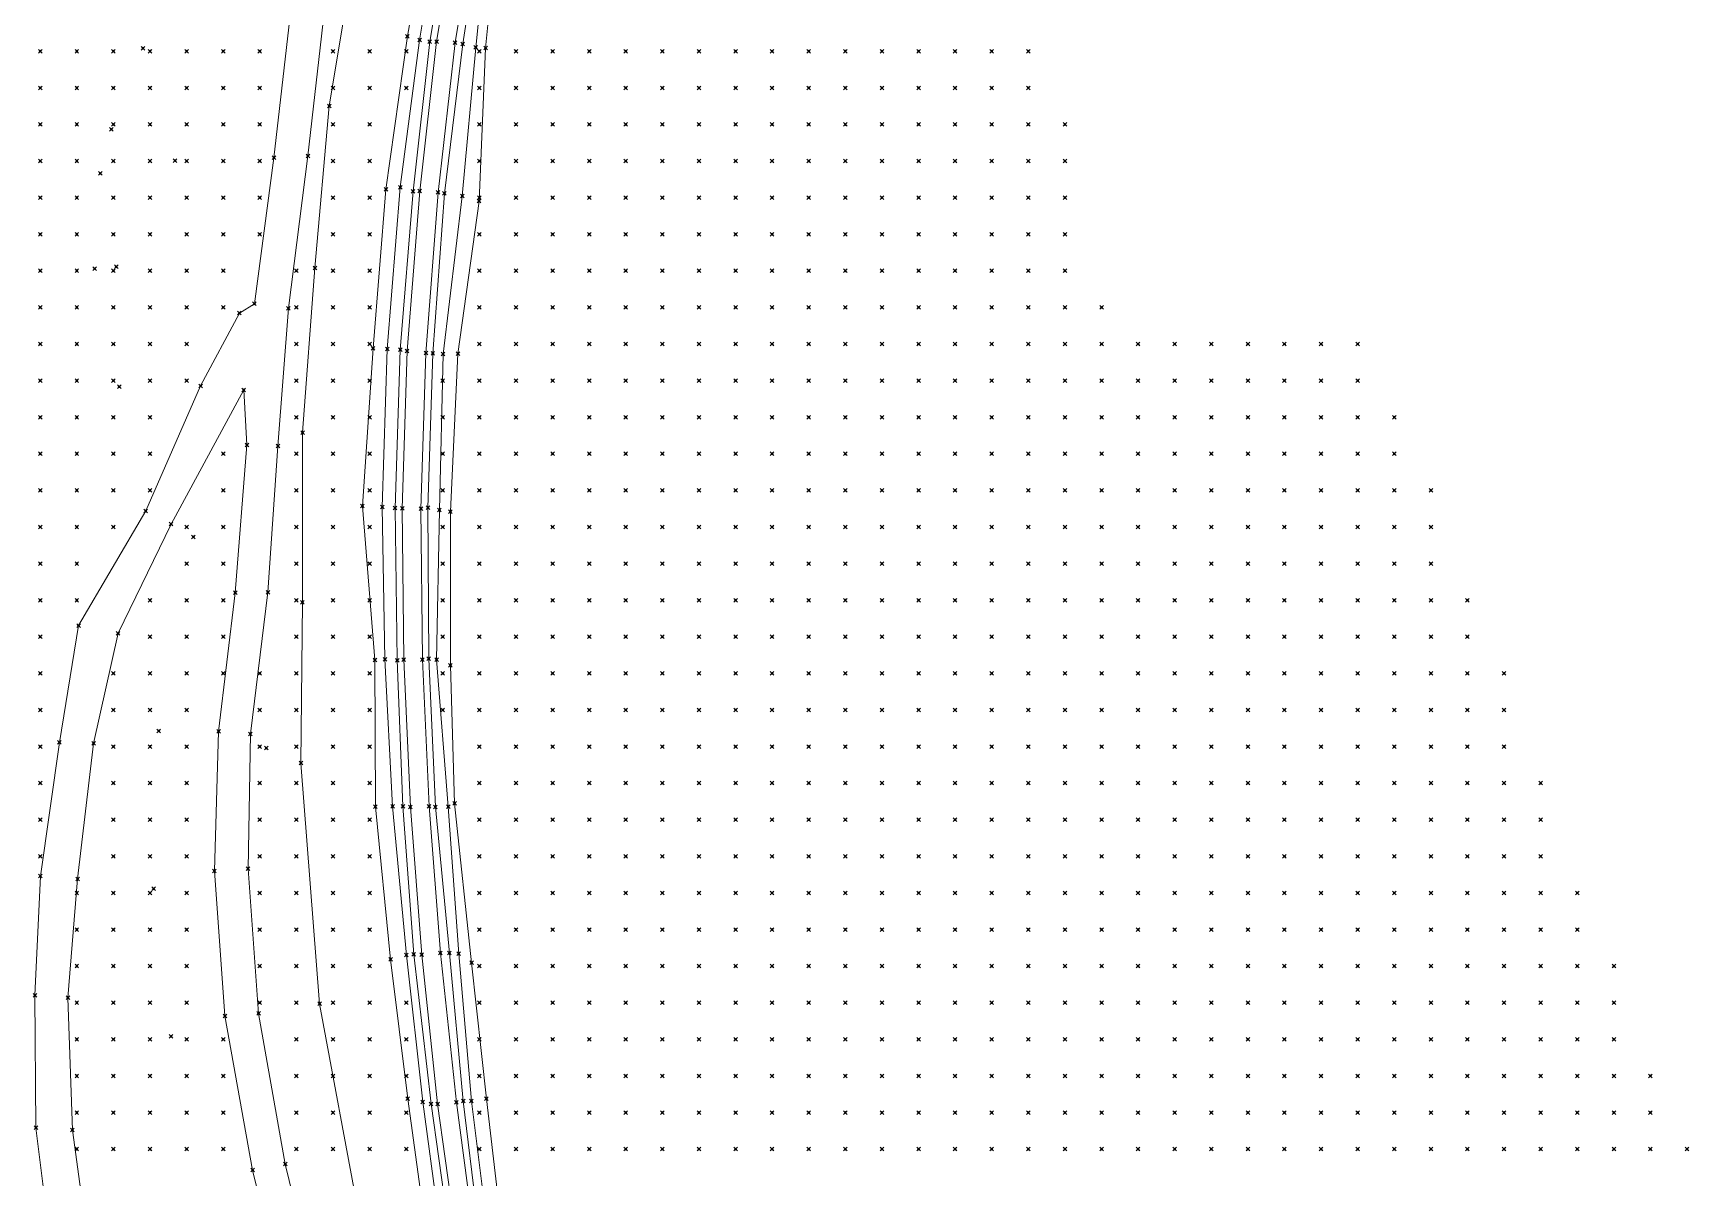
# Model space of a CAD drawing. Header units: metres. Extents: x 441556 to 446409, y 432338 to 461058.
# Drawn here: x 441716.5 to 441852.2, y 452244.7 to 452338.6 of the extents above; entities that cross this region are included whole.
import ezdxf

# ---------------------------------------------------------------- set-up
doc = ezdxf.new("R2010")
doc.units = ezdxf.units.M
doc.header["$MEASUREMENT"] = 0
doc.header["$PDMODE"] = 35
doc.header["$PDSIZE"] = 0.15
for name, color, linetype, lineweight in [('DTM-BRE-RevN_GRP_CALE FERATA', 2, 'Continuous', 0), ('DTM-BRE-RevN_GRP_DRUM PAMANT', 2, 'Continuous', 0), ('DTM-BRE-RevN_GRP_DRUM PIATRA', 2, 'Continuous', 0), ('DTM-BRE-RevN_GRP_TALUZ JOS', 2, 'Continuous', 0), ('DTM-BRE-RevN_GRP_TALUZ SUS', 2, 'Continuous', 0), ('DTM-BRE-RevN_YP_RevK_0YP', 1, 'Continuous', 0), ('DTM-NOK-RevN_LIDAR_co_lidar', 91, 'Continuous', 0), ('DTM-NOK-RevN_RTK', 32, 'Continuous', 0)]:
    doc.layers.add(name, color=color, linetype=linetype, lineweight=lineweight)

msp = doc.modelspace()

# ---------------------------------------------------------------- linework, layer by layer
at = {"layer": 'DTM-BRE-RevN_GRP_CALE FERATA'}
for p, q in [((441749.541, 452337.86, 361.908), (441751.659, 452350.458, 361.98)), ((441753.108, 452350.107, 361.927), (441751.061, 452337.787, 361.874)), ((441748.167, 452325.609, 361.811), (441749.541, 452337.86, 361.908)), ((441751.061, 452337.787, 361.874), (441749.672, 452325.5, 361.785)), ((441747.135, 452312.514, 361.833), (441748.167, 452325.609, 361.811)), ((441749.672, 452325.5, 361.785), (441748.675, 452312.335, 361.777)), ((441746.738, 452299.607, 361.827), (441747.135, 452312.514, 361.833)), ((441748.675, 452312.335, 361.777), (441748.265, 452299.581, 361.789)), ((441746.857, 452287.22, 361.808), (441746.738, 452299.607, 361.827)), ((441748.265, 452299.581, 361.789), (441748.381, 452287.209, 361.801)), ((441747.402, 452275.125, 361.8), (441746.857, 452287.22, 361.808)), ((441748.381, 452287.209, 361.801), (441748.933, 452275.196, 361.689)), ((441748.334, 452263.018, 361.814), (441747.402, 452275.125, 361.8)), ((441748.933, 452275.196, 361.689), (441749.866, 452263.155, 361.781)), ((441749.635, 452250.803, 361.844), (441748.334, 452263.018, 361.814)), ((441749.866, 452263.155, 361.781), (441751.173, 452250.921, 361.784)), ((441751.206, 452239.38, 361.869), (441749.635, 452250.803, 361.844)), ((441751.173, 452250.921, 361.784), (441752.671, 452239.614, 361.828))]:
    msp.add_line(p, q, dxfattribs=at)
at = {"layer": 'DTM-BRE-RevN_GRP_DRUM PAMANT'}
for p, q in [((441734.619, 452316.375, 357.016), (441733.384, 452315.609, 356.923)), ((441733.384, 452315.609, 356.923), (441730.206, 452309.638, 356.176)), ((441730.206, 452309.638, 356.176), (441725.706, 452299.401, 355.4)), ((441727.791, 452298.32, 355.475), (441733.745, 452309.319, 356.85)), ((441733.745, 452309.319, 356.85), (441733.996, 452304.804, 356.91)), ((441725.706, 452299.401, 355.4), (441720.2, 452289.995, 355.145)), ((441723.444, 452289.366, 355.16), (441727.791, 452298.32, 355.475)), ((441720.2, 452289.995, 355.145), (441718.635, 452280.422, 355.196)), ((441721.433, 452280.345, 355.14), (441723.444, 452289.366, 355.16)), ((441718.635, 452280.422, 355.196), (441717.072, 452269.471, 355)), ((441720.127, 452269.235, 355.017), (441721.433, 452280.345, 355.14)), ((441717.072, 452269.471, 355), (441716.629, 452259.703, 354.977)), ((441719.325, 452259.502, 355.013), (441720.127, 452269.235, 355.017)), ((441716.629, 452259.703, 354.977), (441716.71, 452248.845, 355.061)), ((441719.698, 452248.646, 354.98), (441719.325, 452259.502, 355.013)), ((441716.71, 452248.845, 355.061), (441718.04, 452238.181, 355.033)), ((441720.997, 452239.168, 354.813), (441719.698, 452248.646, 354.98))]:
    msp.add_line(p, q, dxfattribs=at)
at = {"layer": 'DTM-BRE-RevN_GRP_DRUM PIATRA'}
for p, q in [((441736.216, 452328.348, 356.983), (441737.799, 452342.196, 357.084)), ((441739.001, 452328.49, 357.091), (441740.548, 452342.128, 357.22)), ((441734.619, 452316.375, 357.016), (441736.216, 452328.348, 356.983)), ((441737.407, 452316.004, 356.954), (441739.001, 452328.49, 357.091)), ((441736.547, 452304.709, 356.967), (441737.407, 452316.004, 356.954)), ((441733.041, 452292.696, 357.059), (441733.996, 452304.804, 356.91)), ((441735.718, 452292.738, 357.149), (441736.547, 452304.709, 356.967)), ((441731.679, 452281.329, 356.886), (441733.041, 452292.696, 357.059)), ((441734.282, 452281.12, 356.949), (441735.718, 452292.738, 357.149)), ((441731.333, 452269.889, 356.759), (441731.679, 452281.329, 356.886)), ((441734.091, 452270.077, 356.795), (441734.282, 452281.12, 356.949)), ((441732.203, 452258.006, 356.749), (441731.333, 452269.889, 356.759)), ((441734.954, 452258.221, 356.769), (441734.091, 452270.077, 356.795)), ((441737.141, 452245.865, 356.623), (441734.954, 452258.221, 356.769)), ((441734.471, 452245.375, 356.574), (441732.203, 452258.006, 356.749)), ((441739.829, 452234.748, 356.695), (441737.141, 452245.865, 356.623)), ((441737.192, 452234.164, 356.747), (441734.471, 452245.375, 356.574))]:
    msp.add_line(p, q, dxfattribs=at)
at = {"layer": 'DTM-BRE-RevN_GRP_TALUZ JOS'}
for p, q in [((441748.157, 452337.984, 361.403), (441750.189, 452350.694, 361.54)), ((441754.057, 452349.989, 361.729), (441752.759, 452337.384, 361.353)), ((441742.885, 452345.502, 357.685), (441740.745, 452332.588, 357.397)), ((441746.573, 452325.929, 361.248), (441748.157, 452337.984, 361.403)), ((441752.759, 452337.384, 361.353), (441751.654, 452325.199, 361.065)), ((441740.745, 452332.588, 357.397), (441739.574, 452319.317, 357.443)), ((441745.508, 452312.667, 361.201), (441746.573, 452325.929, 361.248)), ((441751.654, 452325.199, 361.065), (441750.077, 452312.247, 361.322)), ((441739.574, 452319.317, 357.443), (441738.561, 452305.818, 357.346)), ((441745.1, 452299.711, 361.313), (441745.508, 452312.667, 361.201)), ((441750.077, 452312.247, 361.322), (441749.785, 452299.465, 361.365)), ((441738.561, 452305.818, 357.346), (441738.552, 452291.909, 357.37)), ((441745.315, 452287.239, 361.362), (441745.1, 452299.711, 361.313)), ((441749.785, 452299.465, 361.365), (441749.543, 452287.22, 361.366)), ((441738.552, 452291.909, 357.37), (441738.431, 452278.733, 357.451)), ((441745.934, 452275.177, 361.396), (441745.315, 452287.239, 361.362)), ((441749.543, 452287.22, 361.366), (441750.507, 452275.149, 361.358)), ((441738.431, 452278.733, 357.451), (441739.956, 452259.004, 357.025)), ((441747.068, 452262.991, 361.366), (441745.934, 452275.177, 361.396)), ((441750.507, 452275.149, 361.358), (441751.358, 452263.111, 361.482)), ((441748.406, 452250.963, 361.418), (441747.068, 452262.991, 361.366)), ((441751.358, 452263.111, 361.482), (441752.404, 452251.027, 361.432)), ((441739.956, 452259.004, 357.025), (441743.376, 452240.667, 357.295)), ((441750.015, 452239.155, 361.389), (441748.406, 452250.963, 361.418)), ((441752.404, 452251.027, 361.432), (441753.798, 452239.815, 361.486))]:
    msp.add_line(p, q, dxfattribs=at)
at = {"layer": 'DTM-BRE-RevN_GRP_TALUZ SUS'}
for p, q in [((441751.109, 452350.48, 361.801), (441748.981, 452337.861, 361.681)), ((441751.695, 452337.672, 361.591), (441753.527, 452349.91, 361.869)), ((441748.981, 452337.861, 361.681), (441747.615, 452325.599, 361.617)), ((441750.193, 452325.424, 361.523), (441751.695, 452337.672, 361.591)), ((441747.615, 452325.599, 361.617), (441746.569, 452312.609, 361.585)), ((441749.239, 452312.313, 361.457), (441750.193, 452325.424, 361.523)), ((441746.569, 452312.609, 361.585), (441746.142, 452299.629, 361.619)), ((441748.839, 452299.657, 361.531), (441749.239, 452312.313, 361.457)), ((441746.142, 452299.629, 361.619), (441746.321, 452287.154, 361.638)), ((441748.9, 452287.277, 361.578), (441748.839, 452299.657, 361.531)), ((441746.321, 452287.154, 361.638), (441746.786, 452275.19, 361.589)), ((441749.445, 452275.143, 361.466), (441748.9, 452287.277, 361.578)), ((441746.786, 452275.19, 361.589), (441747.679, 452263.045, 361.589)), ((441750.601, 452263.163, 361.592), (441749.445, 452275.143, 361.466)), ((441747.679, 452263.045, 361.589), (441749.095, 452250.792, 361.608)), ((441751.729, 452251.023, 361.575), (441750.601, 452263.163, 361.592)), ((441749.095, 452250.792, 361.608), (441750.711, 452239.33, 361.595)), ((441753.102, 452239.679, 361.713), (441751.729, 452251.023, 361.575))]:
    msp.add_line(p, q, dxfattribs=at)
at = {"layer": 'DTM-BRE-RevN_YP_RevK_0YP'}
for p, q in [((441749.371, 452350.973, 361.305), (441747.158, 452338.303, 360.922)), ((441753.559, 452337.329, 361.928), (441754.788, 452349.602, 361.633)), ((441747.158, 452338.303, 360.922), (441745.397, 452325.752, 360.839)), ((441753.032, 452324.789, 361.664), (441753.559, 452337.329, 361.928)), ((441745.397, 452325.752, 360.839), (441744.346, 452312.727, 360.794)), ((441751.295, 452312.284, 361.151), (441753.032, 452324.789, 361.664)), ((441744.346, 452312.727, 360.794), (441743.472, 452299.79, 360.711)), ((441750.684, 452299.349, 361.529), (441751.295, 452312.284, 361.151)), ((441743.472, 452299.79, 360.711), (441744.488, 452287.181, 361.055)), ((441750.686, 452286.747, 361.114), (441750.684, 452299.349, 361.529)), ((441744.488, 452287.181, 361.055), (441744.527, 452275.153, 360.998)), ((441751.02, 452275.422, 362.23), (441750.686, 452286.747, 361.114)), ((441744.527, 452275.153, 360.998), (441745.775, 452262.64, 361.015)), ((441752.414, 452262.362, 362.389), (441751.02, 452275.422, 362.23)), ((441745.775, 452262.64, 361.015), (441747.183, 452251.221, 361.063)), ((441753.633, 452251.216, 362.391), (441752.414, 452262.362, 362.389)), ((441747.183, 452251.221, 361.063), (441748.872, 452238.921, 360.997)), ((441755.122, 452238.504, 362.168), (441753.633, 452251.216, 362.391))]:
    msp.add_line(p, q, dxfattribs=at)
at = {"layer": 'DTM-NOK-RevN_LIDAR_co_lidar'}
for p in [(441717.062, 452337.073, 352.243), (441720.062, 452337.073, 352.933), (441723.061, 452337.073, 354.014), (441726.06, 452337.073, 354.81), (441729.06, 452337.073, 355.096), (441732.059, 452337.073, 355.546), (441735.058, 452337.073, 356.266), (441741.057, 452337.073, 356.954), (441744.057, 452337.073, 358.312), (441747.056, 452337.073, 360.952), (441753.055, 452337.073, 361.49), (441756.054, 452337.073, 362.519), (441759.053, 452337.073, 363.718), (441762.053, 452337.073, 368.608), (441765.052, 452337.073, 371.069), (441768.051, 452337.073, 372.717), (441771.051, 452337.073, 372.84), (441774.05, 452337.073, 376.143), (441777.049, 452337.073, 385.968), (441780.049, 452337.073, 392.099), (441783.048, 452337.073, 393.7), (441786.047, 452337.073, 395.462), (441789.047, 452337.073, 397.767), (441792.046, 452337.073, 399.205), (441795.045, 452337.073, 399.17), (441798.045, 452337.073, 398.895), (441717.062, 452334.074, 352.414), (441720.062, 452334.074, 353.361), (441723.061, 452334.074, 354.433), (441726.06, 452334.074, 354.997), (441729.06, 452334.074, 355.144), (441732.059, 452334.074, 355.656), (441735.058, 452334.074, 356.379), (441741.057, 452334.074, 357.466), (441744.057, 452334.074, 359.848), (441747.056, 452334.074, 361.087), (441753.055, 452334.074, 361.507), (441756.054, 452334.074, 362.733), (441759.053, 452334.074, 362.925), (441762.053, 452334.074, 367.155), (441765.052, 452334.074, 370.285), (441768.051, 452334.074, 371.977), (441771.051, 452334.074, 372.391), (441774.05, 452334.074, 378.609), (441777.049, 452334.074, 389.345), (441780.049, 452334.074, 394.117), (441783.048, 452334.074, 394.397), (441786.047, 452334.074, 395.652), (441789.047, 452334.074, 397.727), (441792.046, 452334.074, 398.81), (441795.045, 452334.074, 398.898), (441798.045, 452334.074, 399.283), (441717.062, 452331.075, 352.561), (441720.062, 452331.075, 353.747), (441723.061, 452331.075, 354.706), (441726.06, 452331.075, 354.989), (441729.06, 452331.075, 355.154), (441732.059, 452331.075, 355.747), (441735.058, 452331.075, 356.445), (441741.057, 452331.075, 358.029), (441744.057, 452331.075, 361.509), (441753.055, 452331.075, 361.557), (441756.054, 452331.075, 362.674), (441759.053, 452331.075, 362.795), (441762.053, 452331.075, 366.459), (441765.052, 452331.075, 369.249), (441768.051, 452331.075, 371.408), (441771.051, 452331.075, 372.455), (441774.05, 452331.075, 378.786), (441777.049, 452331.075, 390.227), (441780.049, 452331.075, 394.991), (441783.048, 452331.075, 395.365), (441786.047, 452331.075, 396.137), (441789.047, 452331.075, 397.273), (441792.046, 452331.075, 398.364), (441795.045, 452331.075, 399.386), (441798.045, 452331.075, 400.004), (441801.044, 452331.075, 401.363), (441717.062, 452328.075, 352.759), (441720.062, 452328.075, 354.038), (441723.061, 452328.075, 354.841), (441726.06, 452328.075, 354.953), (441729.06, 452328.075, 355.15), (441732.059, 452328.075, 355.83), (441735.058, 452328.075, 356.561), (441741.057, 452328.075, 357.883), (441744.057, 452328.075, 360.904), (441753.055, 452328.075, 361.564), (441756.054, 452328.075, 362.51), (441759.053, 452328.075, 362.872), (441762.053, 452328.075, 365.978), (441765.052, 452328.075, 368.733), (441768.051, 452328.075, 371.531), (441771.051, 452328.075, 373.523), (441774.05, 452328.075, 379.665), (441777.049, 452328.075, 390.421), (441780.049, 452328.075, 395.239), (441783.048, 452328.075, 395.374), (441786.047, 452328.075, 396.865), (441789.047, 452328.075, 398.404), (441792.046, 452328.075, 399.77), (441795.045, 452328.075, 401.377), (441798.045, 452328.075, 401.561), (441801.044, 452328.075, 402.316), (441717.062, 452325.076, 353.055), (441720.062, 452325.076, 354.29), (441723.061, 452325.076, 354.92), (441726.06, 452325.076, 354.942), (441729.06, 452325.076, 355.193), (441732.059, 452325.076, 355.967), (441735.058, 452325.076, 356.718), (441741.057, 452325.076, 357.921), (441744.057, 452325.076, 360.896), (441753.055, 452325.076, 361.558), (441756.054, 452325.076, 362.143), (441759.053, 452325.076, 363.412), (441762.053, 452325.076, 366.976), (441765.052, 452325.076, 369.525), (441768.051, 452325.076, 371.873), (441771.051, 452325.076, 375.064), (441774.05, 452325.076, 380.039), (441777.049, 452325.076, 390.658), (441780.049, 452325.076, 395.864), (441783.048, 452325.076, 396.355), (441786.047, 452325.076, 398.402), (441789.047, 452325.076, 400.339), (441792.046, 452325.076, 401.683), (441795.045, 452325.076, 403.184), (441798.045, 452325.076, 403.213), (441801.044, 452325.076, 403.002), (441717.062, 452322.077, 353.436), (441720.062, 452322.077, 354.527), (441723.061, 452322.077, 354.969), (441726.06, 452322.077, 354.941), (441729.06, 452322.077, 355.29), (441732.059, 452322.077, 356.067), (441735.058, 452322.077, 356.659), (441741.057, 452322.077, 358.036), (441744.057, 452322.077, 360.826), (441753.055, 452322.077, 361.788), (441756.054, 452322.077, 362.091), (441759.053, 452322.077, 364.681), (441762.053, 452322.077, 368.767), (441765.052, 452322.077, 370.132), (441768.051, 452322.077, 372.44), (441771.051, 452322.077, 375.262), (441774.05, 452322.077, 376.357), (441777.049, 452322.077, 388.053), (441780.049, 452322.077, 395.022), (441783.048, 452322.077, 397.066), (441786.047, 452322.077, 398.634), (441789.047, 452322.077, 400.658), (441792.046, 452322.077, 402.632), (441795.045, 452322.077, 403.844), (441798.045, 452322.077, 404.107), (441801.044, 452322.077, 403.63), (441717.062, 452319.077, 353.767), (441720.062, 452319.077, 354.642), (441723.061, 452319.077, 354.934), (441726.06, 452319.077, 354.915), (441729.06, 452319.077, 355.318), (441732.059, 452319.077, 356.107), (441738.058, 452319.077, 357.022), (441741.057, 452319.077, 357.926), (441744.057, 452319.077, 360.334), (441753.055, 452319.077, 361.72), (441756.054, 452319.077, 362.216), (441759.053, 452319.077, 365.379), (441762.053, 452319.077, 369.333), (441765.052, 452319.077, 370.206), (441768.051, 452319.077, 372.885), (441771.051, 452319.077, 373.548), (441774.05, 452319.077, 375.375), (441777.049, 452319.077, 386.12), (441780.049, 452319.077, 393.813), (441783.048, 452319.077, 396.791), (441786.047, 452319.077, 398.044), (441789.047, 452319.077, 400.173), (441792.046, 452319.077, 402.582), (441795.045, 452319.077, 403.693), (441798.045, 452319.077, 404.086), (441801.044, 452319.077, 404.081), (441717.062, 452316.078, 354.097), (441720.062, 452316.078, 354.752), (441723.061, 452316.078, 354.882), (441726.06, 452316.078, 354.891), (441729.06, 452316.078, 355.496), (441732.059, 452316.078, 356.351), (441738.058, 452316.078, 356.782), (441741.057, 452316.078, 357.807), (441744.057, 452316.078, 359.837), (441753.055, 452316.078, 362.005), (441756.054, 452316.078, 362.424), (441759.053, 452316.078, 364.803), (441762.053, 452316.078, 369.347), (441765.052, 452316.078, 370.993), (441768.051, 452316.078, 372.907), (441771.051, 452316.078, 373.152), (441774.05, 452316.078, 374.656), (441777.049, 452316.078, 384.247), (441780.049, 452316.078, 393.892), (441783.048, 452316.078, 397.335), (441786.047, 452316.078, 398.723), (441789.047, 452316.078, 400.553), (441792.046, 452316.078, 402.24), (441795.045, 452316.078, 403.493), (441798.045, 452316.078, 403.891), (441801.044, 452316.078, 403.895), (441804.043, 452316.078, 403.728), (441717.062, 452313.079, 354.379), (441720.062, 452313.079, 354.785), (441723.061, 452313.079, 354.822), (441726.06, 452313.079, 354.933), (441729.06, 452313.079, 355.611), (441738.058, 452313.079, 356.738), (441741.057, 452313.079, 357.65), (441744.057, 452313.079, 359.842), (441753.055, 452313.079, 362.076), (441756.054, 452313.079, 362.891), (441759.053, 452313.079, 364.095), (441762.053, 452313.079, 369.315), (441765.052, 452313.079, 370.714), (441768.051, 452313.079, 372.694), (441771.051, 452313.079, 373.093), (441774.05, 452313.079, 374.21), (441777.049, 452313.079, 380.089), (441780.049, 452313.079, 392.042), (441783.048, 452313.079, 398.042), (441786.047, 452313.079, 399.365), (441789.047, 452313.079, 400.869), (441792.046, 452313.079, 401.95), (441795.045, 452313.079, 402.496), (441798.045, 452313.079, 402.926), (441801.044, 452313.079, 403.163), (441804.043, 452313.079, 403.394), (441807.043, 452313.079, 403.858), (441810.042, 452313.079, 404.1), (441813.041, 452313.079, 405.938), (441816.041, 452313.079, 413.275), (441819.04, 452313.079, 417.01), (441822.039, 452313.079, 418.152), (441825.039, 452313.079, 418.629), (441717.062, 452310.079, 354.628), (441720.062, 452310.079, 354.838), (441723.061, 452310.079, 354.862), (441726.06, 452310.079, 354.989), (441729.06, 452310.079, 355.272), (441738.058, 452310.079, 356.831), (441741.057, 452310.079, 358.169), (441744.057, 452310.079, 360.869), (441750.055, 452310.079, 361.477), (441753.055, 452310.079, 361.955), (441756.054, 452310.079, 362.647), (441759.053, 452310.079, 364.731), (441762.053, 452310.079, 369.658), (441765.052, 452310.079, 371.843), (441768.051, 452310.079, 373.776), (441771.051, 452310.079, 373.541), (441774.05, 452310.079, 373.539), (441777.049, 452310.079, 378.9), (441780.049, 452310.079, 388.334), (441783.048, 452310.079, 396.876), (441786.047, 452310.079, 400.415), (441789.047, 452310.079, 401.363), (441792.046, 452310.079, 401.936), (441795.045, 452310.079, 401.917), (441798.045, 452310.079, 402.148), (441801.044, 452310.079, 402.782), (441804.043, 452310.079, 403.261), (441807.043, 452310.079, 403.77), (441810.042, 452310.079, 404.172), (441813.041, 452310.079, 405.296), (441816.041, 452310.079, 407.602), (441819.04, 452310.079, 415.618), (441822.039, 452310.079, 418.864), (441825.039, 452310.079, 419.79), (441717.062, 452307.08, 354.747), (441720.062, 452307.08, 354.86), (441723.061, 452307.08, 354.909), (441726.06, 452307.08, 355.089), (441738.058, 452307.08, 356.793), (441741.057, 452307.08, 358.079), (441744.057, 452307.08, 360.857), (441750.055, 452307.08, 361.477), (441753.055, 452307.08, 362.017), (441756.054, 452307.08, 362.045), (441759.053, 452307.08, 364.211), (441762.053, 452307.08, 369.996), (441765.052, 452307.08, 371.999), (441768.051, 452307.08, 372.909), (441771.051, 452307.08, 373.03), (441774.05, 452307.08, 372.482), (441777.049, 452307.08, 380.015), (441780.049, 452307.08, 390.358), (441783.048, 452307.08, 398.181), (441786.047, 452307.08, 401.304), (441789.047, 452307.08, 401.831), (441792.046, 452307.08, 401.962), (441795.045, 452307.08, 401.877), (441798.045, 452307.08, 402.227), (441801.044, 452307.08, 403.277), (441804.043, 452307.08, 404.03), (441807.043, 452307.08, 404.471), (441810.042, 452307.08, 404.806), (441813.041, 452307.08, 405.403), (441816.041, 452307.08, 406.063), (441819.04, 452307.08, 410.338), (441822.039, 452307.08, 418.908), (441825.039, 452307.08, 421.547), (441828.038, 452307.08, 421.64), (441717.062, 452304.081, 354.824), (441720.062, 452304.081, 354.939), (441723.061, 452304.081, 354.961), (441726.06, 452304.081, 355.176), (441732.059, 452304.081, 355.826), (441738.058, 452304.081, 356.89), (441741.057, 452304.081, 358.184), (441744.057, 452304.081, 361.008), (441750.055, 452304.081, 361.414), (441753.055, 452304.081, 361.983), (441756.054, 452304.081, 362.02), (441759.053, 452304.081, 363.395), (441762.053, 452304.081, 370.965), (441765.052, 452304.081, 372.131), (441768.051, 452304.081, 372.483), (441771.051, 452304.081, 372.732), (441774.05, 452304.081, 371.984), (441777.049, 452304.081, 372.388), (441780.049, 452304.081, 386.497), (441783.048, 452304.081, 398.766), (441786.047, 452304.081, 402.004), (441789.047, 452304.081, 402.103), (441792.046, 452304.081, 402.077), (441795.045, 452304.081, 401.638), (441798.045, 452304.081, 402.071), (441801.044, 452304.081, 404.066), (441804.043, 452304.081, 404.606), (441807.043, 452304.081, 404.872), (441810.042, 452304.081, 405.124), (441813.041, 452304.081, 405.376), (441816.041, 452304.081, 406.972), (441819.04, 452304.081, 407.978), (441822.039, 452304.081, 414.456), (441825.039, 452304.081, 420.815), (441828.038, 452304.081, 421.384), (441717.062, 452301.081, 354.9), (441720.062, 452301.081, 354.957), (441723.061, 452301.081, 355.032), (441726.06, 452301.081, 354.949), (441732.059, 452301.081, 355.93), (441738.058, 452301.081, 357.338), (441741.057, 452301.081, 359.167), (441744.057, 452301.081, 360.619), (441750.055, 452301.081, 361.402), (441753.055, 452301.081, 361.436), (441756.054, 452301.081, 361.446), (441759.053, 452301.081, 362.056), (441762.053, 452301.081, 366.627), (441765.052, 452301.081, 371.538), (441768.051, 452301.081, 370.607), (441771.051, 452301.081, 371.84), (441774.05, 452301.081, 371.781), (441777.049, 452301.081, 381.404), (441780.049, 452301.081, 392.939), (441783.048, 452301.081, 400.134), (441786.047, 452301.081, 402.283), (441789.047, 452301.081, 402.319), (441792.046, 452301.081, 402.458), (441795.045, 452301.081, 402.705), (441798.045, 452301.081, 403.692), (441801.044, 452301.081, 405.208), (441804.043, 452301.081, 405.437), (441807.043, 452301.081, 405.545), (441810.042, 452301.081, 405.781), (441813.041, 452301.081, 405.989), (441816.041, 452301.081, 407.262), (441819.04, 452301.081, 408.382), (441822.039, 452301.081, 413.1), (441825.039, 452301.081, 418.146), (441828.038, 452301.081, 421.213), (441831.037, 452301.081, 422.116), (441717.062, 452298.082, 354.904), (441720.062, 452298.082, 354.964), (441723.061, 452298.082, 355.053), (441729.06, 452298.082, 355.46), (441732.059, 452298.082, 356.113), (441738.058, 452298.082, 357.185), (441741.057, 452298.082, 358.682), (441744.057, 452298.082, 360.669), (441750.055, 452298.082, 361.505), (441753.055, 452298.082, 361.505), (441756.054, 452298.082, 361.506), (441759.053, 452298.082, 361.565), (441762.053, 452298.082, 367.648), (441765.052, 452298.082, 368.041), (441768.051, 452298.082, 368.159), (441771.051, 452298.082, 371.243), (441774.05, 452298.082, 371.646), (441777.049, 452298.082, 383.512), (441780.049, 452298.082, 395.012), (441783.048, 452298.082, 400.771), (441786.047, 452298.082, 402.36), (441789.047, 452298.082, 402.641), (441792.046, 452298.082, 402.931), (441795.045, 452298.082, 403.213), (441798.045, 452298.082, 404.235), (441801.044, 452298.082, 405.558), (441804.043, 452298.082, 405.837), (441807.043, 452298.082, 405.873), (441810.042, 452298.082, 405.897), (441813.041, 452298.082, 406.118), (441816.041, 452298.082, 407.62), (441819.04, 452298.082, 409.018), (441822.039, 452298.082, 410.928), (441825.039, 452298.082, 417.102), (441828.038, 452298.082, 419.336), (441831.037, 452298.082, 420.773), (441717.062, 452295.082, 354.856), (441720.062, 452295.082, 354.943), (441729.06, 452295.082, 355.523), (441732.059, 452295.082, 356.2), (441738.058, 452295.082, 357.314), (441741.057, 452295.082, 358.917), (441744.057, 452295.082, 360.786), (441750.055, 452295.082, 361.44), (441753.055, 452295.082, 361.44), (441756.054, 452295.082, 361.44), (441759.053, 452295.082, 361.44), (441762.053, 452295.082, 362.395), (441765.052, 452295.082, 367.338), (441768.051, 452295.082, 369.46), (441771.051, 452295.082, 370.395), (441774.05, 452295.082, 371.185), (441777.049, 452295.082, 387.12), (441780.049, 452295.082, 398.199), (441783.048, 452295.082, 402.162), (441786.047, 452295.082, 403.319), (441789.047, 452295.082, 403.762), (441792.046, 452295.082, 404.291), (441795.045, 452295.082, 404.583), (441798.045, 452295.082, 405.173), (441801.044, 452295.082, 405.891), (441804.043, 452295.082, 405.972), (441807.043, 452295.082, 405.949), (441810.042, 452295.082, 405.949), (441813.041, 452295.082, 406.212), (441816.041, 452295.082, 408.085), (441819.04, 452295.082, 410.019), (441822.039, 452295.082, 412.23), (441825.039, 452295.082, 414.615), (441828.038, 452295.082, 417.428), (441831.037, 452295.082, 419.25), (441717.062, 452292.083, 354.877), (441720.062, 452292.083, 354.961), (441726.06, 452292.083, 354.973), (441729.06, 452292.083, 355.543), (441732.059, 452292.083, 356.253), (441738.058, 452292.083, 357.292), (441741.057, 452292.083, 358.757), (441744.057, 452292.083, 360.965), (441750.055, 452292.083, 361.44), (441753.055, 452292.083, 361.44), (441756.054, 452292.083, 361.44), (441759.053, 452292.083, 361.44), (441762.053, 452292.083, 365.419), (441765.052, 452292.083, 365.731), (441768.051, 452292.083, 367.046), (441771.051, 452292.083, 367.806), (441774.05, 452292.083, 373.308), (441777.049, 452292.083, 385.6), (441780.049, 452292.083, 397.967), (441783.048, 452292.083, 402.608), (441786.047, 452292.083, 403.141), (441789.047, 452292.083, 404.027), (441792.046, 452292.083, 404.811), (441795.045, 452292.083, 405.129), (441798.045, 452292.083, 405.536), (441801.044, 452292.083, 405.952), (441804.043, 452292.083, 405.981), (441807.043, 452292.083, 405.97), (441810.042, 452292.083, 406.074), (441813.041, 452292.083, 406.842), (441816.041, 452292.083, 408.427), (441819.04, 452292.083, 410.657), (441822.039, 452292.083, 413.247), (441825.039, 452292.083, 414.123), (441828.038, 452292.083, 415.955), (441831.037, 452292.083, 418.528), (441834.037, 452292.083, 421.685), (441717.062, 452289.084, 354.922), (441726.06, 452289.084, 354.959), (441729.06, 452289.084, 355.611), (441732.059, 452289.084, 356.379), (441738.058, 452289.084, 357.409), (441741.057, 452289.084, 358.9), (441744.057, 452289.084, 361.049), (441750.055, 452289.084, 361.428), (441753.055, 452289.084, 361.673), (441756.054, 452289.084, 365.491), (441759.053, 452289.084, 364.076), (441762.053, 452289.084, 365.535), (441765.052, 452289.084, 365.688), (441768.051, 452289.084, 367.609), (441771.051, 452289.084, 368.163), (441774.05, 452289.084, 369.275), (441777.049, 452289.084, 383.607), (441780.049, 452289.084, 396.936), (441783.048, 452289.084, 402.121), (441786.047, 452289.084, 403.498), (441789.047, 452289.084, 404.479), (441792.046, 452289.084, 404.843), (441795.045, 452289.084, 404.978), (441798.045, 452289.084, 405.605), (441801.044, 452289.084, 405.859), (441804.043, 452289.084, 405.78), (441807.043, 452289.084, 405.879), (441810.042, 452289.084, 405.729), (441813.041, 452289.084, 406.653), (441816.041, 452289.084, 407.99), (441819.04, 452289.084, 411.067), (441822.039, 452289.084, 414.407), (441825.039, 452289.084, 414.438), (441828.038, 452289.084, 416.464), (441831.037, 452289.084, 419.129), (441834.037, 452289.084, 421.6), (441717.062, 452286.084, 354.979), (441723.061, 452286.084, 354.774), (441726.06, 452286.084, 355.014), (441729.06, 452286.084, 355.734), (441732.059, 452286.084, 356.46), (441735.058, 452286.084, 356.761), (441738.058, 452286.084, 357.331), (441741.057, 452286.084, 358.778), (441744.057, 452286.084, 361.313), (441750.055, 452286.084, 361.506), (441753.055, 452286.084, 362.016), (441756.054, 452286.084, 365.027), (441759.053, 452286.084, 365.462), (441762.053, 452286.084, 367.094), (441765.052, 452286.084, 367.627), (441768.051, 452286.084, 368.626), (441771.051, 452286.084, 368.877), (441774.05, 452286.084, 371.154), (441777.049, 452286.084, 384.938), (441780.049, 452286.084, 396.461), (441783.048, 452286.084, 400.999), (441786.047, 452286.084, 402.615), (441789.047, 452286.084, 403.451), (441792.046, 452286.084, 403.871), (441795.045, 452286.084, 404.167), (441798.045, 452286.084, 404.484), (441801.044, 452286.084, 404.812), (441804.043, 452286.084, 404.882), (441807.043, 452286.084, 405.068), (441810.042, 452286.084, 405.225), (441813.041, 452286.084, 406.332), (441816.041, 452286.084, 407.587), (441819.04, 452286.084, 410.882), (441822.039, 452286.084, 415.41), (441825.039, 452286.084, 416.223), (441828.038, 452286.084, 416.747), (441831.037, 452286.084, 419.027), (441834.037, 452286.084, 421.341), (441837.036, 452286.084, 423.807), (441717.062, 452283.085, 355.019), (441723.061, 452283.085, 354.772), (441726.06, 452283.085, 355.017), (441729.06, 452283.085, 355.737), (441735.058, 452283.085, 356.683), (441738.058, 452283.085, 357.208), (441741.057, 452283.085, 358.616), (441744.057, 452283.085, 361.226), (441750.055, 452283.085, 361.556), (441753.055, 452283.085, 362.275), (441756.054, 452283.085, 366.484), (441759.053, 452283.085, 366.481), (441762.053, 452283.085, 367.291), (441765.052, 452283.085, 367.674), (441768.051, 452283.085, 367.878), (441771.051, 452283.085, 369.546), (441774.05, 452283.085, 373.413), (441777.049, 452283.085, 389.39), (441780.049, 452283.085, 398.085), (441783.048, 452283.085, 400.575), (441786.047, 452283.085, 401.788), (441789.047, 452283.085, 402.135), (441792.046, 452283.085, 402.161), (441795.045, 452283.085, 402.496), (441798.045, 452283.085, 403.136), (441801.044, 452283.085, 403.368), (441804.043, 452283.085, 403.485), (441807.043, 452283.085, 403.905), (441810.042, 452283.085, 404.798), (441813.041, 452283.085, 406.283), (441816.041, 452283.085, 407.723), (441819.04, 452283.085, 412.144), (441822.039, 452283.085, 416.538), (441825.039, 452283.085, 417.317), (441828.038, 452283.085, 418.515), (441831.037, 452283.085, 419.763), (441834.037, 452283.085, 421.31), (441837.036, 452283.085, 422.47), (441717.062, 452280.086, 355.023), (441723.061, 452280.086, 354.745), (441726.06, 452280.086, 354.976), (441729.06, 452280.086, 355.694), (441735.058, 452280.086, 356.703), (441738.058, 452280.086, 357.215), (441741.057, 452280.086, 358.593), (441744.057, 452280.086, 360.824), (441753.055, 452280.086, 363.873), (441756.054, 452280.086, 367.83), (441759.053, 452280.086, 367.762), (441762.053, 452280.086, 368.042), (441765.052, 452280.086, 368.536), (441768.051, 452280.086, 368.676), (441771.051, 452280.086, 372.107), (441774.05, 452280.086, 378.002), (441777.049, 452280.086, 392.344), (441780.049, 452280.086, 398.603), (441783.048, 452280.086, 399.802), (441786.047, 452280.086, 401.048), (441789.047, 452280.086, 401.686), (441792.046, 452280.086, 401.532), (441795.045, 452280.086, 401.583), (441798.045, 452280.086, 402.029), (441801.044, 452280.086, 402.221), (441804.043, 452280.086, 402.404), (441807.043, 452280.086, 402.545), (441810.042, 452280.086, 404.144), (441813.041, 452280.086, 405.728), (441816.041, 452280.086, 408.221), (441819.04, 452280.086, 414.172), (441822.039, 452280.086, 417.629), (441825.039, 452280.086, 418.263), (441828.038, 452280.086, 420.455), (441831.037, 452280.086, 421.095), (441834.037, 452280.086, 420.955), (441837.036, 452280.086, 421.87), (441717.062, 452277.086, 354.988), (441723.061, 452277.086, 354.716), (441726.06, 452277.086, 354.995), (441729.06, 452277.086, 355.72), (441735.058, 452277.086, 356.671), (441738.058, 452277.086, 357.052), (441741.057, 452277.086, 358.292), (441744.057, 452277.086, 360.72), (441753.055, 452277.086, 364.938), (441756.054, 452277.086, 368.673), (441759.053, 452277.086, 369.72), (441762.053, 452277.086, 369.407), (441765.052, 452277.086, 369.566), (441768.051, 452277.086, 370.27), (441771.051, 452277.086, 374.157), (441774.05, 452277.086, 380.818), (441777.049, 452277.086, 390.563), (441780.049, 452277.086, 396.621), (441783.048, 452277.086, 398.797), (441786.047, 452277.086, 400.547), (441789.047, 452277.086, 401.657), (441792.046, 452277.086, 401.514), (441795.045, 452277.086, 401.432), (441798.045, 452277.086, 401.644), (441801.044, 452277.086, 401.597), (441804.043, 452277.086, 401.671), (441807.043, 452277.086, 402.44), (441810.042, 452277.086, 404.297), (441813.041, 452277.086, 405.859), (441816.041, 452277.086, 407.933), (441819.04, 452277.086, 413.163), (441822.039, 452277.086, 418.786), (441825.039, 452277.086, 419.352), (441828.038, 452277.086, 420.866), (441831.037, 452277.086, 421.603), (441834.037, 452277.086, 420.846), (441837.036, 452277.086, 421.583), (441840.035, 452277.086, 422.794), (441717.062, 452274.087, 354.945), (441723.061, 452274.087, 354.7), (441726.06, 452274.087, 355.009), (441729.06, 452274.087, 355.717), (441735.058, 452274.087, 356.571), (441738.058, 452274.087, 357.048), (441741.057, 452274.087, 358.455), (441744.057, 452274.087, 360.736), (441753.055, 452274.087, 365.011), (441756.054, 452274.087, 369.319), (441759.053, 452274.087, 370.728), (441762.053, 452274.087, 370.343), (441765.052, 452274.087, 369.964), (441768.051, 452274.087, 371.261), (441771.051, 452274.087, 375.65), (441774.05, 452274.087, 380.696), (441777.049, 452274.087, 388.795), (441780.049, 452274.087, 393.765), (441783.048, 452274.087, 397.169), (441786.047, 452274.087, 400.315), (441789.047, 452274.087, 401.673), (441792.046, 452274.087, 401.44), (441795.045, 452274.087, 401.428), (441798.045, 452274.087, 401.878), (441801.044, 452274.087, 401.973), (441804.043, 452274.087, 402.495), (441807.043, 452274.087, 404.067), (441810.042, 452274.087, 406.043), (441813.041, 452274.087, 407.498), (441816.041, 452274.087, 409.228), (441819.04, 452274.087, 412.99), (441822.039, 452274.087, 418.29), (441825.039, 452274.087, 419.506), (441828.038, 452274.087, 420.189), (441831.037, 452274.087, 421.754), (441834.037, 452274.087, 421.731), (441837.036, 452274.087, 422.336), (441840.035, 452274.087, 423.765), (441717.062, 452271.088, 354.902), (441723.061, 452271.088, 354.669), (441726.06, 452271.088, 354.976), (441729.06, 452271.088, 355.683), (441735.058, 452271.088, 356.53), (441738.058, 452271.088, 357.261), (441741.057, 452271.088, 359.095), (441744.057, 452271.088, 360.895), (441753.055, 452271.088, 364.623), (441756.054, 452271.088, 369.286), (441759.053, 452271.088, 370.288), (441762.053, 452271.088, 370.78), (441765.052, 452271.088, 371.127), (441768.051, 452271.088, 372.257), (441771.051, 452271.088, 376.5), (441774.05, 452271.088, 381.592), (441777.049, 452271.088, 389.033), (441780.049, 452271.088, 392.852), (441783.048, 452271.088, 395.81), (441786.047, 452271.088, 399.794), (441789.047, 452271.088, 401.738), (441792.046, 452271.088, 401.651), (441795.045, 452271.088, 401.758), (441798.045, 452271.088, 402.483), (441801.044, 452271.088, 403.442), (441804.043, 452271.088, 405.501), (441807.043, 452271.088, 408.55), (441810.042, 452271.088, 409.264), (441813.041, 452271.088, 410.589), (441816.041, 452271.088, 411.792), (441819.04, 452271.088, 413.912), (441822.039, 452271.088, 416.934), (441825.039, 452271.088, 418.379), (441828.038, 452271.088, 418.801), (441831.037, 452271.088, 421.811), (441834.037, 452271.088, 422.895), (441837.036, 452271.088, 423.978), (441840.035, 452271.088, 425.008), (441720.062, 452268.088, 354.615), (441723.061, 452268.088, 354.626), (441726.06, 452268.088, 354.92), (441729.06, 452268.088, 355.657), (441735.058, 452268.088, 356.543), (441738.058, 452268.088, 357.111), (441741.057, 452268.088, 358.528), (441744.057, 452268.088, 360.374), (441753.055, 452268.088, 363.801), (441756.054, 452268.088, 367.537), (441759.053, 452268.088, 368.695), (441762.053, 452268.088, 371.048), (441765.052, 452268.088, 372.677), (441768.051, 452268.088, 373.26), (441771.051, 452268.088, 375.922), (441774.05, 452268.088, 380.85), (441777.049, 452268.088, 388.786), (441780.049, 452268.088, 392.747), (441783.048, 452268.088, 394.816), (441786.047, 452268.088, 397.831), (441789.047, 452268.088, 400.629), (441792.046, 452268.088, 401.956), (441795.045, 452268.088, 402.426), (441798.045, 452268.088, 403.865), (441801.044, 452268.088, 406.098), (441804.043, 452268.088, 408.729), (441807.043, 452268.088, 412.253), (441810.042, 452268.088, 412.003), (441813.041, 452268.088, 412.734), (441816.041, 452268.088, 412.988), (441819.04, 452268.088, 413.95), (441822.039, 452268.088, 416.107), (441825.039, 452268.088, 417.062), (441828.038, 452268.088, 417.233), (441831.037, 452268.088, 419.946), (441834.037, 452268.088, 422.95), (441837.036, 452268.088, 424.968), (441840.035, 452268.088, 425.51), (441843.035, 452268.088, 426.272), (441720.062, 452265.089, 354.612), (441723.061, 452265.089, 354.603), (441726.06, 452265.089, 354.862), (441729.06, 452265.089, 355.617), (441735.058, 452265.089, 356.544), (441738.058, 452265.089, 356.832), (441741.057, 452265.089, 357.446), (441744.057, 452265.089, 359.241), (441753.055, 452265.089, 362.901), (441756.054, 452265.089, 364.614), (441759.053, 452265.089, 366.731), (441762.053, 452265.089, 370.465), (441765.052, 452265.089, 372.899), (441768.051, 452265.089, 373.653), (441771.051, 452265.089, 375.009), (441774.05, 452265.089, 379.126), (441777.049, 452265.089, 387.003), (441780.049, 452265.089, 391.534), (441783.048, 452265.089, 394.098), (441786.047, 452265.089, 395.777), (441789.047, 452265.089, 398.793), (441792.046, 452265.089, 401.838), (441795.045, 452265.089, 403.406), (441798.045, 452265.089, 405.938), (441801.044, 452265.089, 408.287), (441804.043, 452265.089, 410.066), (441807.043, 452265.089, 412.254), (441810.042, 452265.089, 412.894), (441813.041, 452265.089, 412.906), (441816.041, 452265.089, 413.119), (441819.04, 452265.089, 414.287), (441822.039, 452265.089, 415.728), (441825.039, 452265.089, 416.511), (441828.038, 452265.089, 416.344), (441831.037, 452265.089, 417.401), (441834.037, 452265.089, 421.254), (441837.036, 452265.089, 424.239), (441840.035, 452265.089, 425.175), (441843.035, 452265.089, 426.123), (441720.062, 452262.09, 354.613), (441723.061, 452262.09, 354.603), (441726.06, 452262.09, 354.86), (441729.06, 452262.09, 355.597), (441735.058, 452262.09, 356.514), (441738.058, 452262.09, 356.885), (441741.057, 452262.09, 357.508), (441744.057, 452262.09, 358.968), (441753.055, 452262.09, 362.392), (441756.054, 452262.09, 363.197), (441759.053, 452262.09, 365.032), (441762.053, 452262.09, 368.534), (441765.052, 452262.09, 372.022), (441768.051, 452262.09, 373.519), (441771.051, 452262.09, 375.11), (441774.05, 452262.09, 379.353), (441777.049, 452262.09, 385.54), (441780.049, 452262.09, 390.496), (441783.048, 452262.09, 392.821), (441786.047, 452262.09, 393.783), (441789.047, 452262.09, 397.777), (441792.046, 452262.09, 402.011), (441795.045, 452262.09, 404.135), (441798.045, 452262.09, 406.932), (441801.044, 452262.09, 408.721), (441804.043, 452262.09, 410.246), (441807.043, 452262.09, 412.247), (441810.042, 452262.09, 413.121), (441813.041, 452262.09, 413.036), (441816.041, 452262.09, 413.149), (441819.04, 452262.09, 414.275), (441822.039, 452262.09, 415.982), (441825.039, 452262.09, 416.516), (441828.038, 452262.09, 416.228), (441831.037, 452262.09, 417.204), (441834.037, 452262.09, 419.459), (441837.036, 452262.09, 422.476), (441840.035, 452262.09, 424.453), (441843.035, 452262.09, 425.958), (441846.034, 452262.09, 427.912), (441720.062, 452259.09, 354.606), (441723.061, 452259.09, 354.632), (441726.06, 452259.09, 354.9), (441729.06, 452259.09, 355.595), (441735.058, 452259.09, 356.459), (441738.058, 452259.09, 356.825), (441741.057, 452259.09, 357.434), (441744.057, 452259.09, 359.012), (441747.056, 452259.09, 361.2), (441753.055, 452259.09, 362.362), (441756.054, 452259.09, 363.168), (441759.053, 452259.09, 363.163), (441762.053, 452259.09, 367.02), (441765.052, 452259.09, 370.968), (441768.051, 452259.09, 373.147), (441771.051, 452259.09, 376.281), (441774.05, 452259.09, 380.381), (441777.049, 452259.09, 386.717), (441780.049, 452259.09, 388.958), (441783.048, 452259.09, 388.32), (441786.047, 452259.09, 389.273), (441789.047, 452259.09, 395.956), (441792.046, 452259.09, 402.039), (441795.045, 452259.09, 403.656), (441798.045, 452259.09, 405.998), (441801.044, 452259.09, 409.085), (441804.043, 452259.09, 410.813), (441807.043, 452259.09, 412.423), (441810.042, 452259.09, 412.945), (441813.041, 452259.09, 412.743), (441816.041, 452259.09, 412.811), (441819.04, 452259.09, 413.683), (441822.039, 452259.09, 416.233), (441825.039, 452259.09, 416.573), (441828.038, 452259.09, 416.549), (441831.037, 452259.09, 418.248), (441834.037, 452259.09, 419.644), (441837.036, 452259.09, 421.422), (441840.035, 452259.09, 423.5), (441843.035, 452259.09, 425.364), (441846.034, 452259.09, 427.441), (441720.062, 452256.091, 354.598), (441723.061, 452256.091, 354.646), (441726.06, 452256.091, 354.915), (441729.06, 452256.091, 355.593), (441732.059, 452256.091, 356.219), (441738.058, 452256.091, 356.716), (441741.057, 452256.091, 357.23), (441744.057, 452256.091, 358.89), (441747.056, 452256.091, 361.361), (441753.055, 452256.091, 362.103), (441756.054, 452256.091, 363.381), (441759.053, 452256.091, 363.294), (441762.053, 452256.091, 365.642), (441765.052, 452256.091, 369.233), (441768.051, 452256.091, 372.168), (441771.051, 452256.091, 376.848), (441774.05, 452256.091, 381.215), (441777.049, 452256.091, 385.958), (441780.049, 452256.091, 387.026), (441783.048, 452256.091, 385.382), (441786.047, 452256.091, 388.137), (441789.047, 452256.091, 394.931), (441792.046, 452256.091, 400.249), (441795.045, 452256.091, 402.941), (441798.045, 452256.091, 405.144), (441801.044, 452256.091, 408.43), (441804.043, 452256.091, 410.936), (441807.043, 452256.091, 412.141), (441810.042, 452256.091, 412.13), (441813.041, 452256.091, 412.225), (441816.041, 452256.091, 412.223), (441819.04, 452256.091, 412.882), (441822.039, 452256.091, 416.671), (441825.039, 452256.091, 416.895), (441828.038, 452256.091, 417.055), (441831.037, 452256.091, 419.836), (441834.037, 452256.091, 420.239), (441837.036, 452256.091, 421.094), (441840.035, 452256.091, 422.532), (441843.035, 452256.091, 424.385), (441846.034, 452256.091, 426.94), (441720.062, 452253.092, 354.589), (441723.061, 452253.092, 354.608), (441726.06, 452253.092, 354.927), (441729.06, 452253.092, 355.586), (441732.059, 452253.092, 356.108), (441738.058, 452253.092, 356.648), (441741.057, 452253.092, 356.924), (441744.057, 452253.092, 358.228), (441747.056, 452253.092, 361.24), (441753.055, 452253.092, 362.104), (441756.054, 452253.092, 363.391), (441759.053, 452253.092, 363.398), (441762.053, 452253.092, 363.395), (441765.052, 452253.092, 367.759), (441768.051, 452253.092, 370.525), (441771.051, 452253.092, 376.233), (441774.05, 452253.092, 381.757), (441777.049, 452253.092, 386.447), (441780.049, 452253.092, 387.491), (441783.048, 452253.092, 387.534), (441786.047, 452253.092, 391.789), (441789.047, 452253.092, 397.592), (441792.046, 452253.092, 400.342), (441795.045, 452253.092, 401.814), (441798.045, 452253.092, 404.397), (441801.044, 452253.092, 407.75), (441804.043, 452253.092, 410.617), (441807.043, 452253.092, 412.268), (441810.042, 452253.092, 411.882), (441813.041, 452253.092, 411.989), (441816.041, 452253.092, 412.226), (441819.04, 452253.092, 412.854), (441822.039, 452253.092, 416.927), (441825.039, 452253.092, 418.018), (441828.038, 452253.092, 418.494), (441831.037, 452253.092, 420.245), (441834.037, 452253.092, 420.43), (441837.036, 452253.092, 421.428), (441840.035, 452253.092, 422.477), (441843.035, 452253.092, 422.972), (441846.034, 452253.092, 425.514), (441849.034, 452253.092, 428.164), (441720.062, 452250.092, 354.575), (441723.061, 452250.092, 354.551), (441726.06, 452250.092, 354.831), (441729.06, 452250.092, 355.452), (441732.059, 452250.092, 356.015), (441738.058, 452250.092, 356.648), (441741.057, 452250.092, 356.988), (441744.057, 452250.092, 358.252), (441747.056, 452250.092, 361.132), (441753.055, 452250.092, 361.977), (441756.054, 452250.092, 363.624), (441759.053, 452250.092, 363.504), (441762.053, 452250.092, 363.877), (441765.052, 452250.092, 366.996), (441768.051, 452250.092, 370.66), (441771.051, 452250.092, 372.097), (441774.05, 452250.092, 382.019), (441777.049, 452250.092, 387.175), (441780.049, 452250.092, 389.608), (441783.048, 452250.092, 391.569), (441786.047, 452250.092, 392.345), (441789.047, 452250.092, 396.008), (441792.046, 452250.092, 399.718), (441795.045, 452250.092, 400.808), (441798.045, 452250.092, 403.648), (441801.044, 452250.092, 407.809), (441804.043, 452250.092, 409.775), (441807.043, 452250.092, 410.887), (441810.042, 452250.092, 411.338), (441813.041, 452250.092, 411.686), (441816.041, 452250.092, 412.377), (441819.04, 452250.092, 412.968), (441822.039, 452250.092, 416.662), (441825.039, 452250.092, 418.482), (441828.038, 452250.092, 419.218), (441831.037, 452250.092, 420.556), (441834.037, 452250.092, 420.924), (441837.036, 452250.092, 421.364), (441840.035, 452250.092, 422.071), (441843.035, 452250.092, 422.526), (441846.034, 452250.092, 424.433), (441849.034, 452250.092, 428.228), (441720.062, 452247.093, 354.601), (441723.061, 452247.093, 354.569), (441726.06, 452247.093, 354.809), (441729.06, 452247.093, 355.332), (441732.059, 452247.093, 355.893), (441738.058, 452247.093, 356.524), (441741.057, 452247.093, 356.927), (441744.057, 452247.093, 358.192), (441747.056, 452247.093, 361.122), (441753.055, 452247.093, 361.818), (441756.054, 452247.093, 363.416), (441759.053, 452247.093, 363.339), (441762.053, 452247.093, 366.37), (441765.052, 452247.093, 368.613), (441768.051, 452247.093, 370.361), (441771.051, 452247.093, 371.059), (441774.05, 452247.093, 373.65), (441777.049, 452247.093, 383.789), (441780.049, 452247.093, 391.531), (441783.048, 452247.093, 394.081), (441786.047, 452247.093, 395.203), (441789.047, 452247.093, 397.385), (441792.046, 452247.093, 399.072), (441795.045, 452247.093, 400.392), (441798.045, 452247.093, 402.972), (441801.044, 452247.093, 406.434), (441804.043, 452247.093, 409.605), (441807.043, 452247.093, 411.175), (441810.042, 452247.093, 411.469), (441813.041, 452247.093, 412.027), (441816.041, 452247.093, 413.432), (441819.04, 452247.093, 416.33), (441822.039, 452247.093, 416.811), (441825.039, 452247.093, 418.269), (441828.038, 452247.093, 420.026), (441831.037, 452247.093, 421.138), (441834.037, 452247.093, 421.501), (441837.036, 452247.093, 421.476), (441840.035, 452247.093, 422.729), (441843.035, 452247.093, 423.253), (441846.034, 452247.093, 423.985), (441849.034, 452247.093, 427.421), (441852.033, 452247.093, 430.462)]:
    msp.add_point(p, dxfattribs=at)
at = {"layer": 'DTM-NOK-RevN_RTK'}
for p in [(441747.158, 452338.303, 360.922), (441748.157, 452337.984, 361.403), (441725.481, 452337.32, 355.247), (441748.981, 452337.861, 361.681), (441749.541, 452337.86, 361.908), (441751.061, 452337.787, 361.874), (441751.695, 452337.672, 361.591), (441752.759, 452337.384, 361.353), (441753.559, 452337.329, 361.928), (441740.745, 452332.588, 357.397), (441722.893, 452330.674, 355.245), (441739.001, 452328.49, 357.091), (441728.11, 452328.107, 355.147), (441736.216, 452328.348, 356.983), (441721.982, 452327.065, 355.167), (441745.397, 452325.752, 360.839), (441746.573, 452325.929, 361.248), (441747.615, 452325.599, 361.617), (441748.167, 452325.609, 361.811), (441749.672, 452325.5, 361.785), (441750.193, 452325.424, 361.523), (441751.654, 452325.199, 361.065), (441753.032, 452324.789, 361.664), (441721.518, 452319.252, 355.164), (441723.286, 452319.404, 355.298), (441739.574, 452319.317, 357.443), (441734.619, 452316.375, 357.016), (441733.384, 452315.609, 356.923), (441737.407, 452316.004, 356.954), (441744.346, 452312.727, 360.794), (441745.508, 452312.667, 361.201), (441746.569, 452312.609, 361.585), (441747.135, 452312.514, 361.833), (441748.675, 452312.335, 361.777), (441749.239, 452312.313, 361.457), (441750.077, 452312.247, 361.322), (441751.295, 452312.284, 361.151), (441723.533, 452309.577, 355.02), (441730.206, 452309.638, 356.176), (441733.745, 452309.319, 356.85), (441738.561, 452305.818, 357.346), (441733.996, 452304.804, 356.91), (441736.547, 452304.709, 356.967), (441725.706, 452299.401, 355.4), (441743.472, 452299.79, 360.711), (441745.1, 452299.711, 361.313), (441746.142, 452299.629, 361.619), (441746.738, 452299.607, 361.827), (441748.265, 452299.581, 361.789), (441748.839, 452299.657, 361.531), (441749.785, 452299.465, 361.365), (441750.684, 452299.349, 361.529), (441727.791, 452298.32, 355.475), (441729.619, 452297.269, 355.842), (441733.041, 452292.696, 357.059), (441735.718, 452292.738, 357.149), (441738.552, 452291.909, 357.37), (441720.2, 452289.995, 355.145), (441723.444, 452289.366, 355.16), (441744.488, 452287.181, 361.055), (441745.315, 452287.239, 361.362), (441746.321, 452287.154, 361.638), (441746.857, 452287.22, 361.808), (441748.381, 452287.209, 361.801), (441748.9, 452287.277, 361.578), (441749.543, 452287.22, 361.366), (441750.686, 452286.747, 361.114), (441726.779, 452281.364, 355.352), (441731.679, 452281.329, 356.886), (441734.282, 452281.12, 356.949), (441718.635, 452280.422, 355.196), (441721.433, 452280.345, 355.14), (441735.588, 452279.958, 357.441), (441738.431, 452278.733, 357.451), (441744.527, 452275.153, 360.998), (441745.934, 452275.177, 361.396), (441746.786, 452275.19, 361.589), (441747.402, 452275.125, 361.8), (441748.933, 452275.196, 361.689), (441749.445, 452275.143, 361.466), (441750.507, 452275.149, 361.358), (441751.02, 452275.422, 362.23), (441734.091, 452270.077, 356.795), (441717.072, 452269.471, 355), (441720.127, 452269.235, 355.017), (441731.333, 452269.889, 356.759), (441726.357, 452268.43, 355.208), (441745.775, 452262.64, 361.015), (441747.068, 452262.991, 361.366), (441747.679, 452263.045, 361.589), (441748.334, 452263.018, 361.814), (441749.866, 452263.155, 361.781), (441750.601, 452263.163, 361.592), (441751.358, 452263.111, 361.482), (441752.414, 452262.362, 362.389), (441716.629, 452259.703, 354.977), (441719.325, 452259.502, 355.013), (441732.203, 452258.006, 356.749), (441734.954, 452258.221, 356.769), (441739.956, 452259.004, 357.025), (441727.782, 452256.332, 355.475), (441747.183, 452251.221, 361.063), (441753.633, 452251.216, 362.391), (441748.406, 452250.963, 361.418), (441749.095, 452250.792, 361.608), (441749.635, 452250.803, 361.844), (441751.173, 452250.921, 361.784), (441751.729, 452251.023, 361.575), (441752.404, 452251.027, 361.432), (441716.71, 452248.845, 355.061), (441719.698, 452248.646, 354.98), (441737.141, 452245.865, 356.623), (441734.471, 452245.375, 356.574)]:
    msp.add_point(p, dxfattribs=at)

doc.saveas('drawing.dxf')
